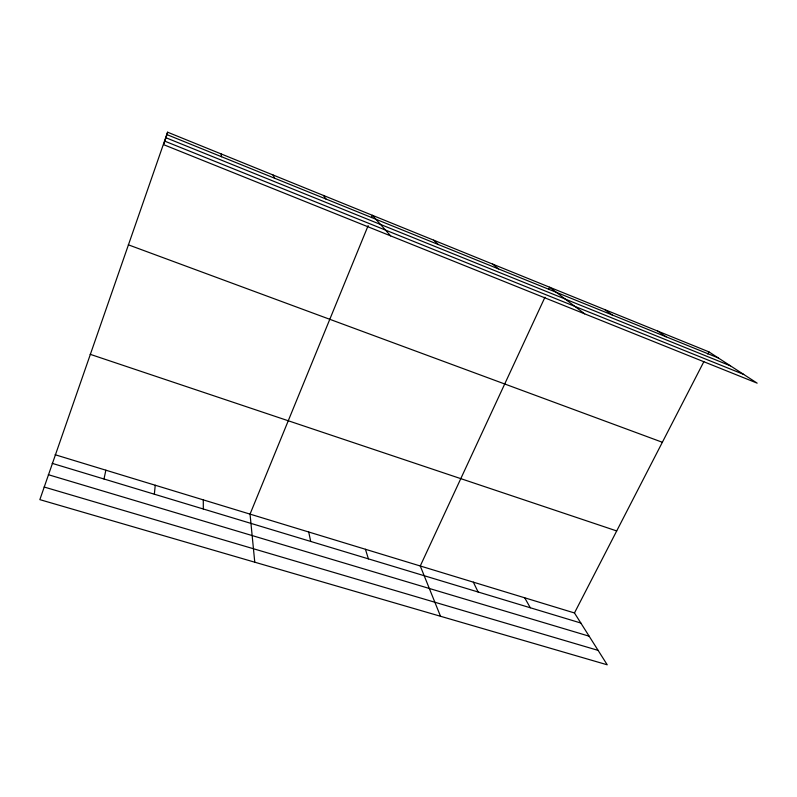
<?xml version="1.0" encoding="UTF-8"?>
<svg xmlns="http://www.w3.org/2000/svg" width="797" height="797" viewBox="0 0 797 797"><rect width="100%" height="100%" fill="white"/><g stroke="black" fill="none" stroke-linecap="round" stroke-linejoin="round"><path stroke-width="1.2" d="M154.349 494.21L155.246 485.243M103.989 478.997L105.871 470.2M167.599 132.202L163.694 144.695L757.15 383.148L708.902 351.856L167.599 132.202L39.85 499.639L607.224 664.798L574.468 612.963L55.093 454.728M368.154 225.611L250.039 514.125L254.771 562.204M371.442 217.591L372.378 215.3L390.64 235.882M544.959 297.241L420.268 565.98L440.512 616.27M548.585 289.45L549.611 287.219L584.649 313.829M574.468 612.963L703.861 361.669M707.786 354.037L708.902 351.856M44.134 487.017L598.109 650.382M48.318 474.693L589.152 636.195M52.174 463.346L580.824 623.025M90.131 354.296L616.699 530.941M128.317 244.809L662.357 442.275M164.8 141.159L743.671 374.401M166.852 134.583L718.227 357.903M165.866 137.722L730.451 365.833M657.635 331.054L666.153 336.812M604.564 309.515L612.235 314.974M492.676 264.116L498.414 268.868M433.638 240.156L438.3 244.52M323.443 195.444L325.973 199.031M524.705 597.8L530.304 607.762M473.338 582.149L478.12 592.002M273.042 174.991L274.557 178.199M365.425 549.272L368.413 558.866M308.718 531.997L310.7 541.432M221.118 153.921L221.536 156.73M203.285 499.878L203.315 509.004"/></g></svg>
